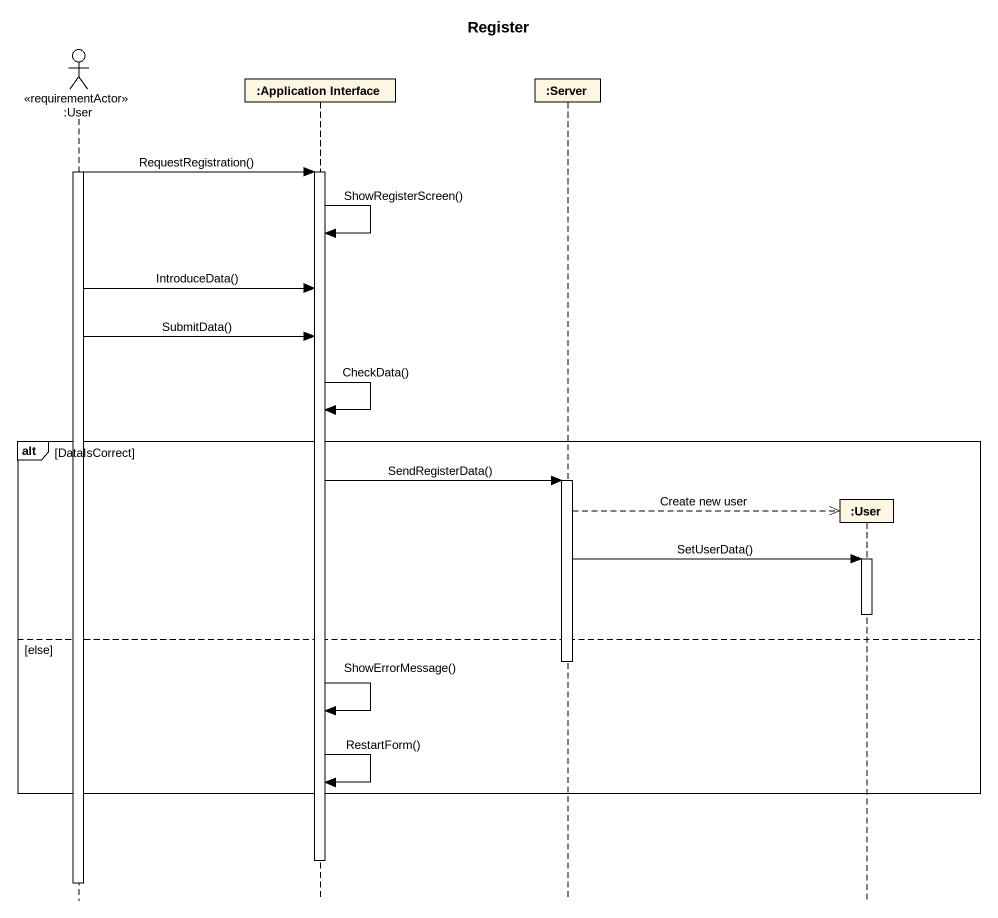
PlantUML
@startuml
title Register
hide footbox
actor ":User" as User <<requirementActor>>
participant ":Application Interface" as Application_Interface
participant ":Server" as Server
participant ":User" as User_2

activate User
User -> Application_Interface : RequestRegistration()
activate Application_Interface
Application_Interface -> Application_Interface : ShowRegisterScreen()
User -> Application_Interface : IntroduceData()
User -> Application_Interface : SubmitData()
Application_Interface -> Application_Interface : CheckData()
alt DataIsCorrect
  Application_Interface -> Server : SendRegisterData()
  activate Server
  Server -->> User_2 ** : Create new user
  Server -> User_2 : SetUserData()
  activate User_2
  deactivate User_2
else else
  deactivate Server
  Application_Interface -> Application_Interface : ShowErrorMessage()
  Application_Interface -> Application_Interface : RestartForm()
end
deactivate Application_Interface
deactivate User
@enduml
